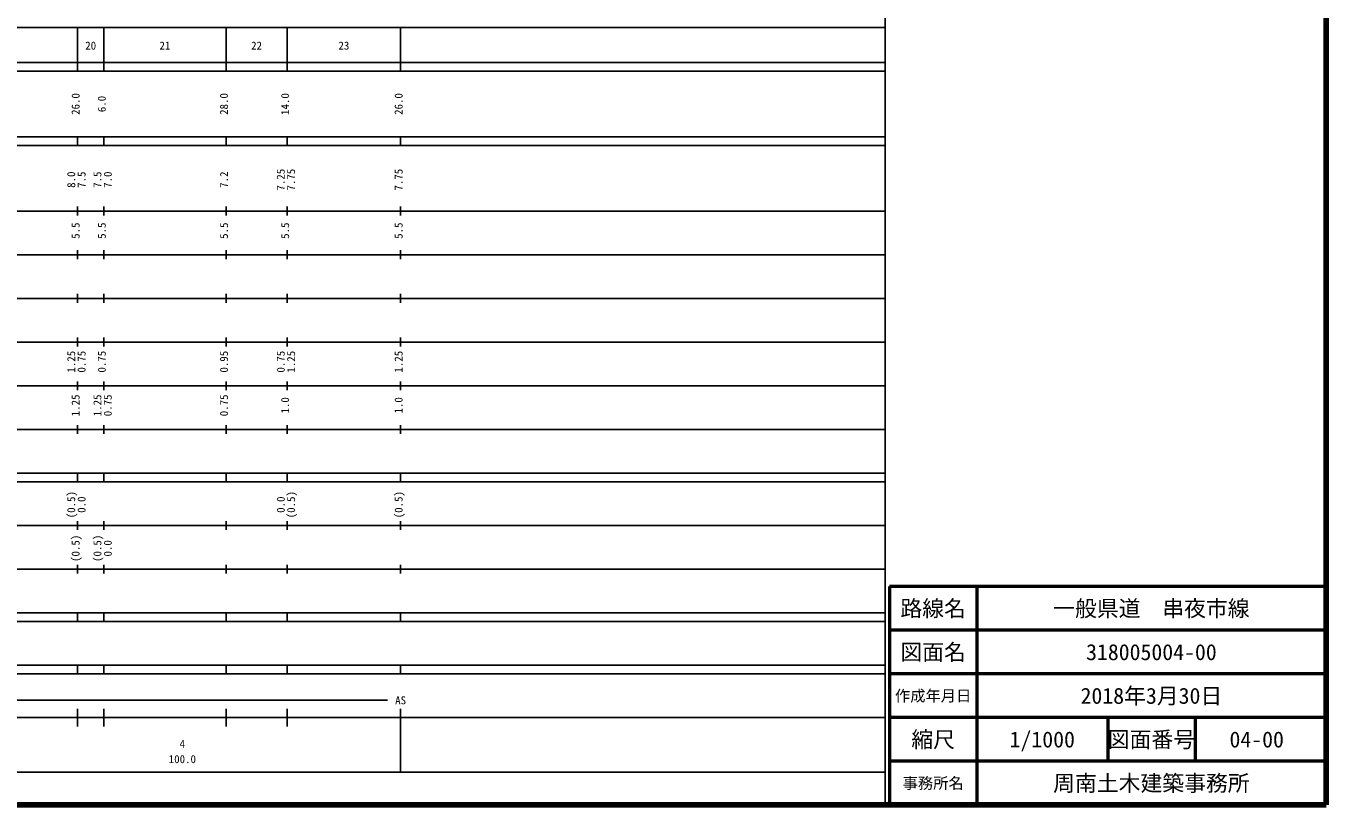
# Model space of a CAD drawing. Units: millimetres on the paper, enlarged 1000 times. Extents: x 40000 to 680000, y 20000 to 380000.
# Drawn here: x 382179 to 680000, y 20000 to 198357 of the extents above; entities that cross this region are included whole.
import ezdxf
from ezdxf.enums import TextEntityAlignment as Align

# ---------------------------------------------------------------- set-up
doc = ezdxf.new("R2010")
doc.units = ezdxf.units.MM
doc.header["$LTSCALE"] = 1000
for name, color, linetype, lineweight in [('M-TTL', 2, 'Continuous', 140), ('M-TTL-BAND', 7, 'Continuous', 25), ('M-TTL-FRAM', 2, 'Continuous', 50), ('M-TTL-LINE', 7, 'Continuous', 50)]:
    doc.layers.add(name, color=color, linetype=linetype, lineweight=lineweight)
doc.layers.add('M-TTL-TXT', color=7, linetype='Continuous')
doc.styles.add('ＭＳ ゴシック', font='')
doc.styles.get('ＭＳ ゴシック').set_extended_font_data('MS Gothic')

msp = doc.modelspace()

# ---------------------------------------------------------------- linework, layer by layer
at = {"layer": 'M-TTL'}
for p, q in [((680000, 20000), (680000, 380000)), ((40000, 20000), (680000, 20000))]:
    msp.add_line(p, q, dxfattribs=at)
at = {"layer": 'M-TTL-BAND'}
for p, q in [((579000, 20000), (579000, 370000)), ((68000, 198000), (579000, 198000)), ((68000, 198000), (579000, 198000)), ((394000, 188000), (394000, 198000)), ((400000, 188000), (400000, 198000)), ((428000, 188000), (428000, 198000)), ((442000, 188000), (442000, 198000)), ((468000, 188000), (468000, 198000)), ((40000, 190000), (579000, 190000)), ((40000, 188000), (579000, 188000)), ((40000, 173000), (579000, 173000)), ((394000, 171000), (394000, 173000)), ((400000, 171000), (400000, 173000)), ((428000, 171000), (428000, 173000)), ((442000, 171000), (442000, 173000)), ((468000, 171000), (468000, 173000)), ((40000, 171000), (579000, 171000)), ((40000, 156000), (579000, 156000)), ((394000, 155000), (394000, 157000)), ((400000, 155000), (400000, 157000)), ((428000, 155000), (428000, 157000)), ((442000, 155000), (442000, 157000)), ((468000, 155000), (468000, 157000)), ((46000, 146000), (579000, 146000)), ((394000, 145000), (394000, 147000)), ((400000, 145000), (400000, 147000)), ((428000, 145000), (428000, 147000)), ((442000, 145000), (442000, 147000)), ((468000, 145000), (468000, 147000)), ((394000, 135000), (394000, 137000)), ((400000, 135000), (400000, 137000)), ((428000, 135000), (428000, 137000)), ((442000, 135000), (442000, 137000)), ((468000, 135000), (468000, 137000)), ((52000, 136000), (579000, 136000)), ((46000, 126000), (579000, 126000)), ((394000, 125000), (394000, 127000)), ((400000, 125000), (400000, 127000)), ((428000, 125000), (428000, 127000)), ((442000, 125000), (442000, 127000)), ((468000, 125000), (468000, 127000)), ((394000, 115000), (394000, 117000)), ((400000, 115000), (400000, 117000)), ((428000, 115000), (428000, 117000)), ((442000, 115000), (442000, 117000)), ((468000, 115000), (468000, 117000)), ((52000, 116000), (579000, 116000)), ((46000, 106000), (579000, 106000)), ((394000, 105000), (394000, 107000)), ((400000, 105000), (400000, 107000)), ((428000, 105000), (428000, 107000)), ((442000, 105000), (442000, 107000)), ((468000, 105000), (468000, 107000)), ((40000, 96000), (579000, 96000)), ((394000, 94000), (394000, 96000)), ((400000, 94000), (400000, 96000)), ((428000, 94000), (428000, 96000)), ((442000, 94000), (442000, 96000)), ((468000, 94000), (468000, 96000)), ((40000, 94000), (579000, 94000)), ((49000, 84000), (579000, 84000)), ((394000, 83000), (394000, 85000)), ((400000, 83000), (400000, 85000)), ((428000, 83000), (428000, 85000)), ((442000, 83000), (442000, 85000)), ((468000, 83000), (468000, 85000)), ((394000, 73000), (394000, 75000)), ((400000, 73000), (400000, 75000)), ((428000, 73000), (428000, 75000)), ((442000, 73000), (442000, 75000)), ((468000, 73000), (468000, 75000)), ((40000, 74000), (579000, 74000)), ((40000, 64000), (579000, 64000)), ((394000, 62000), (394000, 64000)), ((400000, 62000), (400000, 64000)), ((428000, 62000), (428000, 64000)), ((442000, 62000), (442000, 64000)), ((468000, 62000), (468000, 64000)), ((40000, 62000), (579000, 62000)), ((40000, 52000), (579000, 52000)), ((394000, 50000), (394000, 52000)), ((400000, 50000), (400000, 52000)), ((428000, 50000), (428000, 52000)), ((442000, 50000), (442000, 52000)), ((468000, 50000), (468000, 52000)), ((40000, 50000), (579000, 50000)), ((71000, 44000), (465000, 44000)), ((394000, 38000), (394000, 42000)), ((400000, 38000), (400000, 42000)), ((428000, 38000), (428000, 42000)), ((442000, 38000), (442000, 42000)), ((468000, 27500), (468000, 42000)), ((40000, 40000), (579000, 40000)), ((68000, 27500), (579000, 27500)), ((68000, 27500), (579000, 27500))]:
    msp.add_line(p, q, dxfattribs=at)
at = {"layer": 'M-TTL-FRAM'}
for p, q in [((680000, 70000), (580000, 70000)), ((580000, 70000), (580000, 20000))]:
    msp.add_line(p, q, dxfattribs=at)
at = {"layer": 'M-TTL-LINE'}
for p, q in [((600000, 70000), (600000, 20000)), ((680000, 60000), (580000, 60000)), ((680000, 50000), (580000, 50000)), ((680000, 40000), (580000, 40000)), ((630000, 40000), (630000, 30000)), ((650000, 40000), (650000, 30000)), ((680000, 30000), (580000, 30000))]:
    msp.add_line(p, q, dxfattribs=at)

# ---------------------------------------------------------------- texts
at = {"layer": 'M-TTL-BAND', "style": 'ＭＳ ゴシック'}
for s, p in [('20', (397000, 192405)), ('21', (414000, 192405)), ('22', (435000, 192405)), ('23', (455000, 192405)), ('AS', (468000, 42500)), ('4', (418000, 32523)), ('100.0', (418000, 29033))]:
    msp.add_text(s, height=1833, dxfattribs=at).set_placement(p, align=Align.BOTTOM_CENTER)
for s, p in [('26.0', (395000, 180500)), ('6.0', (401000, 180500)), ('28.0', (429000, 180500)), ('14.0', (443000, 180500)), ('26.0', (469000, 180500)), ('8.0', (394000, 163174)), ('7.5', (396370, 163174)), ('7.5', (400000, 163174)), ('7.0', (402370, 163174)), ('7.2', (429000, 163174)), ('7.25', (442000, 163174)), ('7.75', (444370, 163174)), ('7.75', (469000, 163174)), ('5.5', (395000, 151500)), ('5.5', (401000, 151500)), ('5.5', (429000, 151500)), ('5.5', (443000, 151500)), ('5.5', (469000, 151500)), ('1.25', (394000, 121500)), ('0.75', (396370, 121500)), ('0.75', (401000, 121500)), ('0.95', (429000, 121500)), ('0.75', (442000, 121500)), ('1.25', (444370, 121500)), ('1.25', (469000, 121500)), ('1.25', (395000, 111500)), ('1.25', (400000, 111500)), ('0.75', (402370, 111500)), ('0.75', (429000, 111500)), ('1.0', (443000, 111500)), ('1.0', (469000, 111500)), ('(0.5)', (394000, 88764)), ('0.0', (396370, 88764)), ('0.0', (442000, 88764)), ('(0.5)', (444370, 88764)), ('(0.5)', (469000, 88764)), ('(0.5)', (395000, 78764)), ('(0.5)', (400000, 78764)), ('0.0', (402370, 78764))]:
    msp.add_text(s, height=1833, rotation=90, dxfattribs=at).set_placement(p, align=Align.BOTTOM_CENTER)
at = {"layer": 'M-TTL-TXT', "style": 'ＭＳ ゴシック'}
for s, height, p in [('路線名', 3666, (590000, 65000)), ('路線名', 3666, (590000, 65000)), ('一般県道\u3000串夜市線', 3666, (640000, 65000)), ('図面名', 3666, (590000, 55000)), ('図面名', 3666, (590000, 55000)), ('318005004-00', 3666, (640000, 55000)), ('作成年月日', 2566, (590000, 45000)), ('作成年月日', 2566, (590000, 45000)), ('2018年3月30日', 3666, (640000, 45000)), ('縮尺', 3666, (590000, 35000)), ('縮尺', 3666, (590000, 35000)), ('1/1000', 3666, (615000, 35000)), ('図面番号', 3666, (640000, 35000)), ('図面番号', 3666, (640000, 35000)), ('04-00', 3666, (664125, 35000)), ('周南土木建築事務所', 3666, (640000, 25000)), ('事務所名', 2566, (590000, 25000)), ('事務所名', 2566, (590000, 25000))]:
    msp.add_text(s, height=height, dxfattribs=at).set_placement(p, align=Align.MIDDLE_CENTER)

doc.saveas('drawing.dxf')
